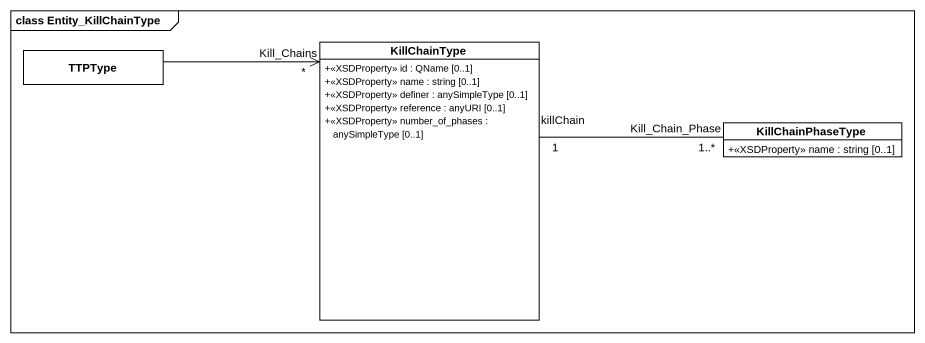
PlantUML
@startuml
mainframe class Entity_KillChainType
hide circle
hide empty members
skinparam classAttributeIconSize 0
class TTPType
class KillChainType {
  +<<XSDProperty>> id : QName [0..1]
  +<<XSDProperty>> name : string [0..1]
  +<<XSDProperty>> definer : anySimpleType [0..1]
  +<<XSDProperty>> reference : anyURI [0..1]
  +<<XSDProperty>> number_of_phases : anySimpleType [0..1]
}
class KillChainPhaseType {
  +<<XSDProperty>> name : string [0..1]
}
KillChainType "Kill_Chains\n*" <-left- TTPType
KillChainPhaseType "Kill_Chain_Phase\n1..*" -left- "killChain\n1" KillChainType
@enduml
